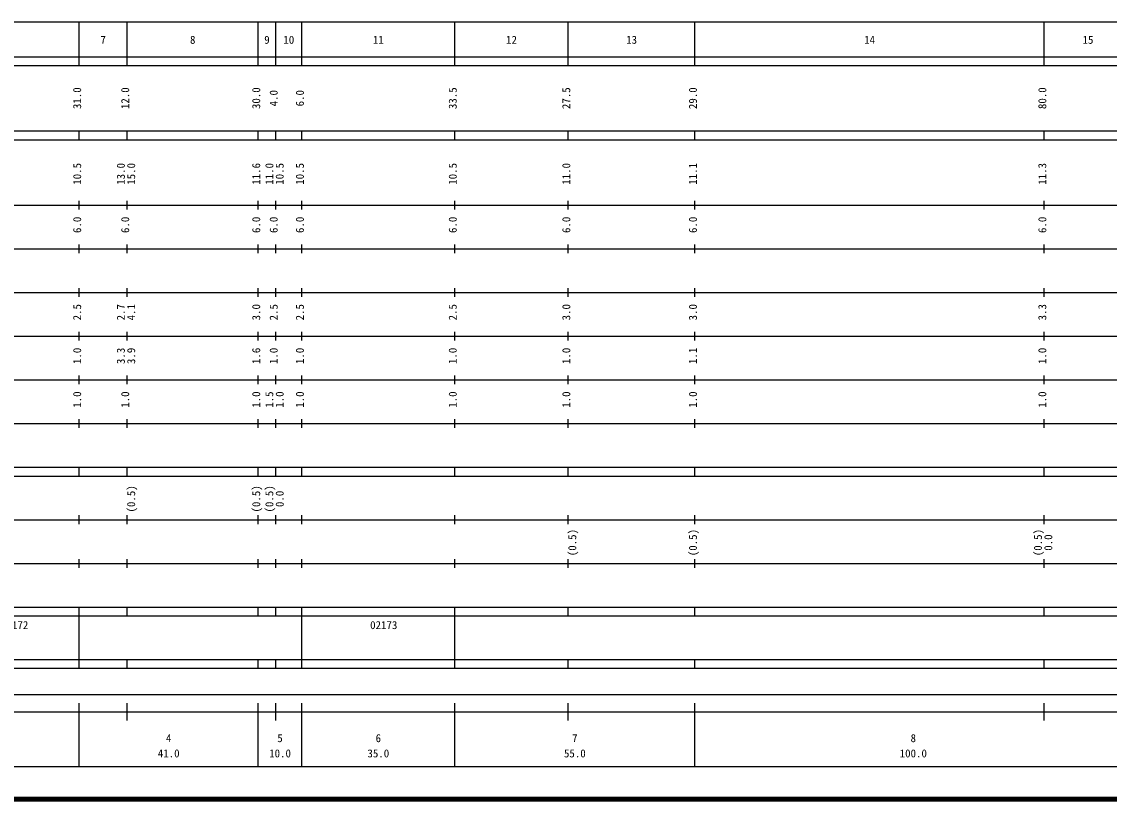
# Model space of a CAD drawing. Units: millimetres on the paper, enlarged 1000 times. Extents: x 40000 to 680000, y 20000 to 380000.
# Drawn here: x 213851 to 462870, y 20000 to 198000 of the extents above; entities that cross this region are included whole.
import ezdxf
from ezdxf.enums import TextEntityAlignment as Align

# ---------------------------------------------------------------- set-up
doc = ezdxf.new("R2010")
doc.units = ezdxf.units.MM
doc.header["$LTSCALE"] = 1000
doc.layers.add('M-TTL', color=2, linetype='Continuous', lineweight=140)
doc.layers.add('M-TTL-BAND', color=7, linetype='Continuous', lineweight=25)
doc.styles.add('ＭＳ ゴシック', font='')
doc.styles.get('ＭＳ ゴシック').set_extended_font_data('MS Gothic')

msp = doc.modelspace()

# ---------------------------------------------------------------- linework, layer by layer
at = {"layer": 'M-TTL'}
msp.add_line((40000, 20000), (680000, 20000), dxfattribs=at)
at = {"layer": 'M-TTL-BAND'}
for p, q in [((68000, 198000), (579000, 198000)), ((227000, 188000), (227000, 198000)), ((238000, 188000), (238000, 198000)), ((268000, 188000), (268000, 198000)), ((272000, 188000), (272000, 198000)), ((278000, 188000), (278000, 198000)), ((313000, 188000), (313000, 198000)), ((339000, 188000), (339000, 198000)), ((368000, 188000), (368000, 198000)), ((448000, 188000), (448000, 198000)), ((40000, 190000), (579000, 190000)), ((40000, 188000), (579000, 188000)), ((40000, 173000), (579000, 173000)), ((227000, 171000), (227000, 173000)), ((238000, 171000), (238000, 173000)), ((268000, 171000), (268000, 173000)), ((272000, 171000), (272000, 173000)), ((278000, 171000), (278000, 173000)), ((313000, 171000), (313000, 173000)), ((339000, 171000), (339000, 173000)), ((368000, 171000), (368000, 173000)), ((448000, 171000), (448000, 173000)), ((40000, 171000), (579000, 171000)), ((227000, 155000), (227000, 157000)), ((238000, 155000), (238000, 157000)), ((268000, 155000), (268000, 157000)), ((272000, 155000), (272000, 157000)), ((278000, 155000), (278000, 157000)), ((313000, 155000), (313000, 157000)), ((339000, 155000), (339000, 157000)), ((368000, 155000), (368000, 157000)), ((448000, 155000), (448000, 157000)), ((40000, 156000), (579000, 156000)), ((227000, 145000), (227000, 147000)), ((238000, 145000), (238000, 147000)), ((268000, 145000), (268000, 147000)), ((272000, 145000), (272000, 147000)), ((278000, 145000), (278000, 147000)), ((313000, 145000), (313000, 147000)), ((339000, 145000), (339000, 147000)), ((368000, 145000), (368000, 147000)), ((448000, 145000), (448000, 147000)), ((46000, 146000), (579000, 146000)), ((227000, 135000), (227000, 137000)), ((238000, 135000), (238000, 137000)), ((268000, 135000), (268000, 137000)), ((272000, 135000), (272000, 137000)), ((278000, 135000), (278000, 137000)), ((313000, 135000), (313000, 137000)), ((339000, 135000), (339000, 137000)), ((368000, 135000), (368000, 137000)), ((448000, 135000), (448000, 137000)), ((52000, 136000), (579000, 136000)), ((227000, 125000), (227000, 127000)), ((238000, 125000), (238000, 127000)), ((268000, 125000), (268000, 127000)), ((272000, 125000), (272000, 127000)), ((278000, 125000), (278000, 127000)), ((313000, 125000), (313000, 127000)), ((339000, 125000), (339000, 127000)), ((368000, 125000), (368000, 127000)), ((448000, 125000), (448000, 127000)), ((46000, 126000), (579000, 126000)), ((52000, 116000), (579000, 116000)), ((227000, 115000), (227000, 117000)), ((238000, 115000), (238000, 117000)), ((268000, 115000), (268000, 117000)), ((272000, 115000), (272000, 117000)), ((278000, 115000), (278000, 117000)), ((313000, 115000), (313000, 117000)), ((339000, 115000), (339000, 117000)), ((368000, 115000), (368000, 117000)), ((448000, 115000), (448000, 117000)), ((46000, 106000), (579000, 106000)), ((227000, 105000), (227000, 107000)), ((238000, 105000), (238000, 107000)), ((268000, 105000), (268000, 107000)), ((272000, 105000), (272000, 107000)), ((278000, 105000), (278000, 107000)), ((313000, 105000), (313000, 107000)), ((339000, 105000), (339000, 107000)), ((368000, 105000), (368000, 107000)), ((448000, 105000), (448000, 107000)), ((40000, 96000), (579000, 96000)), ((227000, 94000), (227000, 96000)), ((238000, 94000), (238000, 96000)), ((268000, 94000), (268000, 96000)), ((272000, 94000), (272000, 96000)), ((278000, 94000), (278000, 96000)), ((313000, 94000), (313000, 96000)), ((339000, 94000), (339000, 96000)), ((368000, 94000), (368000, 96000)), ((448000, 94000), (448000, 96000)), ((40000, 94000), (579000, 94000)), ((227000, 83000), (227000, 85000)), ((238000, 83000), (238000, 85000)), ((268000, 83000), (268000, 85000)), ((272000, 83000), (272000, 85000)), ((278000, 83000), (278000, 85000)), ((313000, 83000), (313000, 85000)), ((339000, 83000), (339000, 85000)), ((368000, 83000), (368000, 85000)), ((448000, 83000), (448000, 85000)), ((49000, 84000), (579000, 84000)), ((227000, 73000), (227000, 75000)), ((238000, 73000), (238000, 75000)), ((268000, 73000), (268000, 75000)), ((272000, 73000), (272000, 75000)), ((278000, 73000), (278000, 75000)), ((313000, 73000), (313000, 75000)), ((339000, 73000), (339000, 75000)), ((368000, 73000), (368000, 75000)), ((448000, 73000), (448000, 75000)), ((40000, 74000), (579000, 74000)), ((40000, 64000), (579000, 64000)), ((227000, 62000), (227000, 64000)), ((238000, 62000), (238000, 64000)), ((268000, 62000), (268000, 64000)), ((272000, 62000), (272000, 64000)), ((278000, 62000), (278000, 64000)), ((313000, 62000), (313000, 64000)), ((339000, 62000), (339000, 64000)), ((368000, 62000), (368000, 64000)), ((448000, 62000), (448000, 64000)), ((40000, 62000), (579000, 62000)), ((227000, 52000), (227000, 62000)), ((278000, 52000), (278000, 62000)), ((313000, 52000), (313000, 62000)), ((40000, 52000), (579000, 52000)), ((40000, 50000), (579000, 50000)), ((227000, 50000), (227000, 52000)), ((238000, 50000), (238000, 52000)), ((268000, 50000), (268000, 52000)), ((272000, 50000), (272000, 52000)), ((278000, 50000), (278000, 52000)), ((313000, 50000), (313000, 52000)), ((339000, 50000), (339000, 52000)), ((368000, 50000), (368000, 52000)), ((448000, 50000), (448000, 52000)), ((71000, 44000), (477000, 44000)), ((40000, 40000), (579000, 40000)), ((227000, 27500), (227000, 42000)), ((238000, 38000), (238000, 42000)), ((268000, 27500), (268000, 42000)), ((272000, 38000), (272000, 42000)), ((278000, 27500), (278000, 42000)), ((313000, 27500), (313000, 42000)), ((339000, 38000), (339000, 42000)), ((368000, 27500), (368000, 42000)), ((448000, 38000), (448000, 42000)), ((68000, 27500), (579000, 27500))]:
    msp.add_line(p, q, dxfattribs=at)

# ---------------------------------------------------------------- texts
at = {"layer": 'M-TTL-BAND', "style": 'ＭＳ ゴシック'}
for s, p in [('7', (232500, 192405)), ('8', (253000, 192405)), ('9', (270000, 192405)), ('10', (275000, 192405)), ('11', (295500, 192405)), ('12', (326000, 192405)), ('13', (353500, 192405)), ('14', (408000, 192405)), ('15', (458000, 192405)), ('6', (295500, 32523)), ('8', (418000, 32523)), ('4', (247500, 32523)), ('5', (273000, 32523)), ('7', (340500, 32523)), ('41.0', (247500, 29033)), ('10.0', (273000, 29033)), ('35.0', (295500, 29033)), ('55.0', (340500, 29033)), ('100.0', (418000, 29033))]:
    msp.add_text(s, height=1833, dxfattribs=at).set_placement(p, align=Align.BOTTOM_CENTER)
for s, p in [('31.0', (228000, 180500)), ('12.0', (239000, 180500)), ('30.0', (269000, 180500)), ('4.0', (273000, 180500)), ('6.0', (279000, 180500)), ('33.5', (314000, 180500)), ('27.5', (340000, 180500)), ('29.0', (369000, 180500)), ('80.0', (449000, 180500)), ('10.5', (228000, 163174)), ('13.0', (238000, 163174)), ('15.0', (240370, 163174)), ('11.6', (269000, 163174)), ('11.0', (272000, 163174)), ('10.5', (274370, 163174)), ('10.5', (279000, 163174)), ('10.5', (314000, 163174)), ('11.0', (340000, 163174)), ('11.1', (369000, 163174)), ('11.3', (449000, 163174)), ('6.0', (228000, 151500)), ('6.0', (239000, 151500)), ('6.0', (269000, 151500)), ('6.0', (273000, 151500)), ('6.0', (279000, 151500)), ('6.0', (314000, 151500)), ('6.0', (340000, 151500)), ('6.0', (369000, 151500)), ('6.0', (449000, 151500)), ('2.5', (228000, 131500)), ('2.7', (238000, 131500)), ('4.1', (240370, 131500)), ('3.0', (269000, 131500)), ('2.5', (273000, 131500)), ('2.5', (279000, 131500)), ('2.5', (314000, 131500)), ('3.0', (340000, 131500)), ('3.0', (369000, 131500)), ('3.3', (449000, 131500)), ('1.0', (228000, 121500)), ('3.3', (238000, 121500)), ('3.9', (240370, 121500)), ('1.6', (269000, 121500)), ('1.0', (273000, 121500)), ('1.0', (279000, 121500)), ('1.0', (314000, 121500)), ('1.0', (340000, 121500)), ('1.1', (369000, 121500)), ('1.0', (449000, 121500)), ('1.0', (228000, 111500)), ('1.0', (239000, 111500)), ('1.0', (269000, 111500)), ('1.5', (272000, 111500)), ('1.0', (274370, 111500)), ('1.0', (279000, 111500)), ('1.0', (314000, 111500)), ('1.0', (340000, 111500)), ('1.0', (369000, 111500)), ('1.0', (449000, 111500)), ('(0.5)', (240370, 88764)), ('(0.5)', (269000, 88764)), ('(0.5)', (272000, 88764)), ('0.0', (274370, 88764)), ('(0.5)', (341370, 78764)), ('(0.5)', (369000, 78764)), ('(0.5)', (448000, 78764)), ('0.0', (450370, 78764))]:
    msp.add_text(s, height=1833, rotation=90, dxfattribs=at).set_placement(p, align=Align.BOTTOM_CENTER)
for s, p in [('02172', (209125, 58405)), ('02173', (293625, 58405))]:
    msp.add_text(s, height=1833, dxfattribs=at).set_placement(p, align=Align.BOTTOM_LEFT)

doc.saveas('drawing.dxf')
